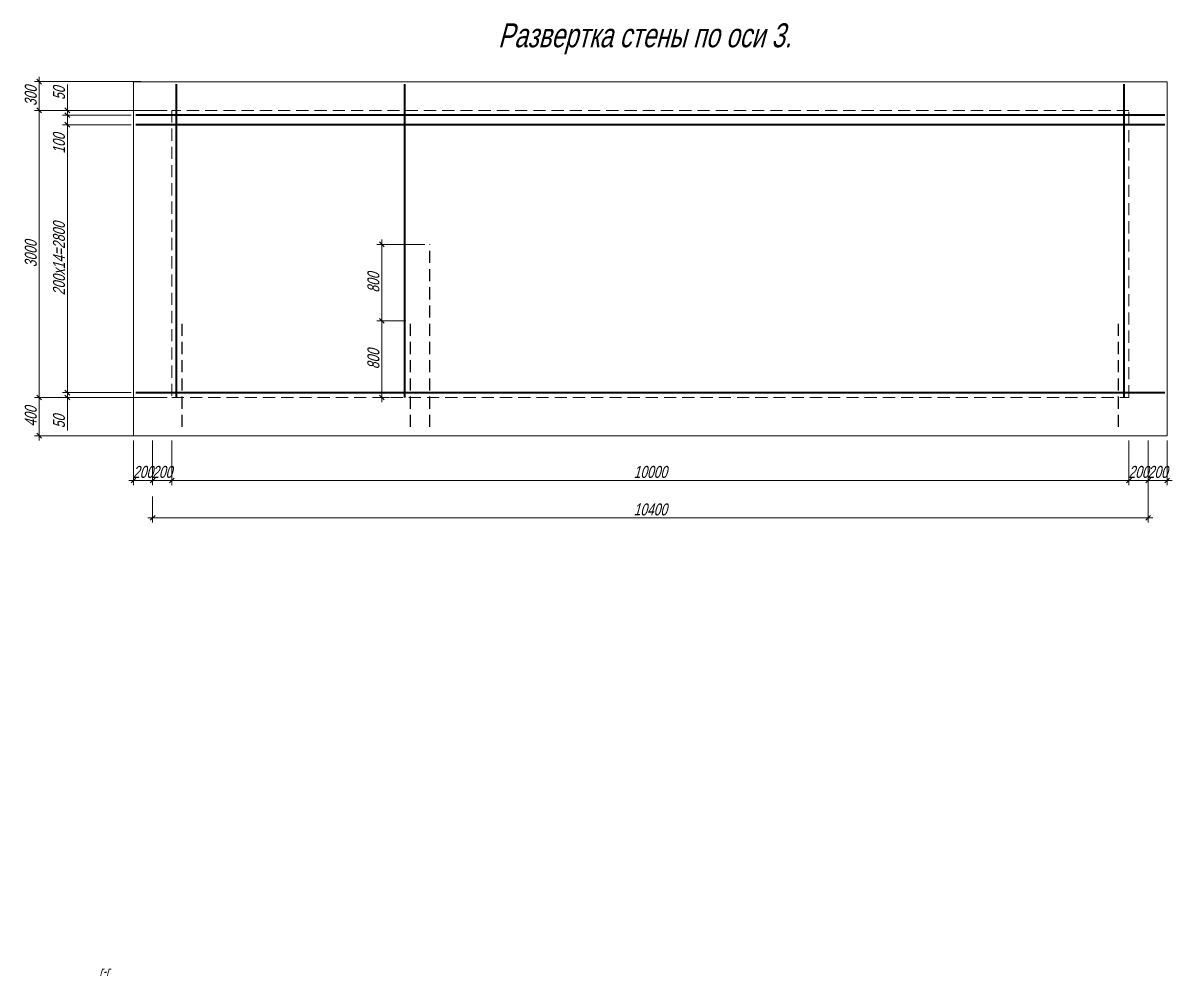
# Model space of a CAD drawing. Header units: millimetres. Extents: x 5929542 to 6152618, y 10240044 to 10382466.
# Drawn here: x 6097000 to 6109006, y 10257359 to 10267318 of the extents above; entities that cross this region are included whole.
import ezdxf

# ---------------------------------------------------------------- set-up
doc = ezdxf.new("R2010")
doc.units = ezdxf.units.MM
doc.header["$PDMODE"] = 35
doc.linetypes.add('штриховая', pattern=[19.05, 12.7, -6.35])
doc.layers.get('Defpoints').update_dxf_attribs({"color": 253})
for name, color, linetype, lineweight in [('арматура', 7, 'Continuous', 40), ('Основная', 7, 'Continuous', 30), ('Построения', 7, 'Continuous', 13), ('Размеры', 172, 'Continuous', 13), ('Текст', 134, 'Continuous', 13)]:
    doc.layers.add(name, color=color, linetype=linetype, lineweight=lineweight)
doc.styles.add('GOST 2.304', font='mipgost.ttf', dxfattribs={"width": 0.75, "oblique": 15})
doc.dimstyles.new('SPDS', dxfattribs={"dimtxt": 2.5, "dimasz": 1, "dimexe": 1, "dimexo": 1, "dimgap": 0.5, "dimtad": 1, "dimdec": 0, "dimrnd": 0.001, "dimtxsty": 'GOST 2.304', "dimblk": 'OBLIQUE', "dimcen": 2.5, "dimdle": 1, "dimclrd": 256, "dimclre": 256, "dimclrt": 256, "dimadec": 0, "dimazin": 2, "dimtfac": 0.75, "dimtdec": 0, "dimtmove": 1, "dimatfit": 3, "dimfxl": 1, "dimtolj": 1, "dimlwd": -1, "dimlwe": -1, "dimarcsym": 0})

# ---------------------------------------------------------------- blocks, each defined once
blk = doc.blocks.new('_Oblique')
at = {"color": 0, "linetype": 'ByBlock', "lineweight": -2}
blk.add_line((-0.5, -0.5), (0.5, 0.5), dxfattribs=at)
blk = doc.blocks.new('*D297')
at = {"layer": 'Defpoints', "color": 0, "ltscale": 100, "transparency": 16777216}
for p in [(6108756, 10262583), (6098355, 10262421), (6108756, 10262147)]:
    blk.add_point(p, dxfattribs=at)
at = {"layer": 'Размеры', "ltscale": 100, "transparency": 16777216}
for p, q in [((6108756, 10262533), (6108756, 10262097)), ((6098355, 10262371), (6098355, 10262097)), ((6098305, 10262147), (6108806, 10262147))]:
    blk.add_line(p, q, dxfattribs=at)
at = {"layer": 'Размеры', "ltscale": 100, "transparency": 16777216, "xscale": 50.00000000000001, "yscale": 50.00000000000001, "zscale": 50.00000000000001, "rotation": 180}
blk.add_blockref('_Oblique', (6098355, 10262147), dxfattribs=at)
at = {"layer": 'Размеры', "ltscale": 100, "transparency": 16777216, "xscale": 50.00000000000001, "yscale": 50.00000000000001, "zscale": 50.00000000000001}
blk.add_blockref('_Oblique', (6108756, 10262147), dxfattribs=at)
at = {"layer": 'Размеры', "ltscale": 100, "transparency": 16777216, "insert": (6103555, 10262234), "char_height": 125, "attachment_point": 5, "style": 'GOST 2.304'}
blk.add_mtext('\\A1;10400', dxfattribs=at)
blk = doc.blocks.new('*D567')
at = {"layer": 'Defpoints', "color": 0, "ltscale": 100, "transparency": 16777216}
for p in [(6097464, 10263455), (6098180, 10263455), (6098555, 10263405)]:
    blk.add_point(p, dxfattribs=at)
at = {"layer": 'Размеры', "ltscale": 100, "transparency": 16777216}
for p, q in [((6097464, 10263455), (6097464, 10263505)), ((6098130, 10263455), (6097414, 10263455)), ((6098505, 10263405), (6097414, 10263405)), ((6097464, 10263405), (6097464, 10263455)), ((6097464, 10263405), (6097464, 10263455)), ((6097464, 10263405), (6097464, 10263355)), ((6097464, 10263061), (6097464, 10263405))]:
    blk.add_line(p, q, dxfattribs=at)
at = {"layer": 'Размеры', "ltscale": 100, "transparency": 16777216, "xscale": 50.00000000000001, "yscale": 50.00000000000001, "zscale": 50.00000000000001}
for p, rotation in [((6097464, 10263455), 270), ((6097464, 10263405), 90)]:
    blk.add_blockref('_Oblique', p, dxfattribs=dict(at, rotation=rotation))
at = {"layer": 'Размеры', "ltscale": 100, "transparency": 16777216, "insert": (6097377, 10263153), "char_height": 125, "attachment_point": 5, "rotation": 90, "style": 'GOST 2.304'}
blk.add_mtext('\\A1;50', dxfattribs=at)
blk = doc.blocks.new('*D568')
at = {"layer": 'Defpoints', "color": 0, "ltscale": 100, "transparency": 16777216}
for p in [(6097464, 10266255), (6098180, 10266255), (6098180, 10263455)]:
    blk.add_point(p, dxfattribs=at)
at = {"layer": 'Размеры', "ltscale": 100, "transparency": 16777216}
for p, q in [((6097464, 10263405), (6097464, 10266305)), ((6098130, 10266255), (6097414, 10266255)), ((6098130, 10263455), (6097414, 10263455))]:
    blk.add_line(p, q, dxfattribs=at)
at = {"layer": 'Размеры', "ltscale": 100, "transparency": 16777216, "xscale": 50.00000000000001, "yscale": 50.00000000000001, "zscale": 50.00000000000001}
for p, rotation in [((6097464, 10266255), 90), ((6097464, 10263455), 270)]:
    blk.add_blockref('_Oblique', p, dxfattribs=dict(at, rotation=rotation))
at = {"layer": 'Размеры', "ltscale": 100, "transparency": 16777216, "insert": (6097377, 10264855), "char_height": 125, "attachment_point": 5, "rotation": 90, "style": 'GOST 2.304'}
blk.add_mtext('\\A1;200х14=2800', dxfattribs=at)
blk = doc.blocks.new('*D569')
at = {"layer": 'Defpoints', "color": 0, "ltscale": 100, "transparency": 16777216}
for p in [(6097464, 10266355), (6098180, 10266355), (6098180, 10266255)]:
    blk.add_point(p, dxfattribs=at)
at = {"layer": 'Размеры', "ltscale": 100, "transparency": 16777216}
for p, q in [((6097464, 10266205), (6097464, 10266405)), ((6098130, 10266355), (6097414, 10266355)), ((6098130, 10266255), (6097414, 10266255)), ((6097464, 10265943), (6097464, 10266255))]:
    blk.add_line(p, q, dxfattribs=at)
at = {"layer": 'Размеры', "ltscale": 100, "transparency": 16777216, "xscale": 50.00000000000001, "yscale": 50.00000000000001, "zscale": 50.00000000000001}
for p, rotation in [((6097464, 10266355), 90), ((6097464, 10266255), 270)]:
    blk.add_blockref('_Oblique', p, dxfattribs=dict(at, rotation=rotation))
at = {"layer": 'Размеры', "ltscale": 100, "transparency": 16777216, "insert": (6097377, 10266058), "char_height": 125, "attachment_point": 5, "rotation": 90, "style": 'GOST 2.304'}
blk.add_mtext('\\A1;100', dxfattribs=at)
blk = doc.blocks.new('*D570')
at = {"layer": 'Defpoints', "color": 0, "ltscale": 100, "transparency": 16777216}
for p in [(6097464, 10266405), (6098555, 10266405), (6098180, 10266355)]:
    blk.add_point(p, dxfattribs=at)
at = {"layer": 'Размеры', "ltscale": 100, "transparency": 16777216}
for p, q in [((6097464, 10266675), (6097464, 10266405)), ((6098505, 10266405), (6097414, 10266405)), ((6097464, 10266305), (6097464, 10266455)), ((6098130, 10266355), (6097414, 10266355))]:
    blk.add_line(p, q, dxfattribs=at)
at = {"layer": 'Размеры', "ltscale": 100, "transparency": 16777216, "xscale": 50.00000000000001, "yscale": 50.00000000000001, "zscale": 50.00000000000001}
for p, rotation in [((6097464, 10266405), 90), ((6097464, 10266355), 270)]:
    blk.add_blockref('_Oblique', p, dxfattribs=dict(at, rotation=rotation))
at = {"layer": 'Размеры', "ltscale": 100, "transparency": 16777216, "insert": (6097377, 10266583), "char_height": 125, "attachment_point": 5, "rotation": 90, "style": 'GOST 2.304'}
blk.add_mtext('\\A1;50', dxfattribs=at)
blk = doc.blocks.new('*D571')
at = {"layer": 'Defpoints', "color": 0, "ltscale": 100, "transparency": 16777216}
for p in [(6097170, 10263405), (6098179, 10263405), (6098283, 10263005)]:
    blk.add_point(p, dxfattribs=at)
at = {"layer": 'Размеры', "ltscale": 100, "transparency": 16777216}
for p, q in [((6098129, 10263405), (6097120, 10263405)), ((6097170, 10262955), (6097170, 10263455)), ((6098233, 10263005), (6097120, 10263005))]:
    blk.add_line(p, q, dxfattribs=at)
at = {"layer": 'Размеры', "ltscale": 100, "transparency": 16777216, "xscale": 50.00000000000001, "yscale": 50.00000000000001, "zscale": 50.00000000000001}
for p, rotation in [((6097170, 10263405), 90), ((6097170, 10263005), 270)]:
    blk.add_blockref('_Oblique', p, dxfattribs=dict(at, rotation=rotation))
at = {"layer": 'Размеры', "ltscale": 100, "transparency": 16777216, "insert": (6097082, 10263205), "char_height": 125, "attachment_point": 5, "rotation": 90, "style": 'GOST 2.304'}
blk.add_mtext('\\A1;400', dxfattribs=at)
blk = doc.blocks.new('*D565')
at = {"layer": 'Defpoints', "color": 0, "ltscale": 100, "transparency": 16777216}
for p in [(6097170, 10266405), (6098283, 10266405), (6097435, 10263405)]:
    blk.add_point(p, dxfattribs=at)
at = {"layer": 'Размеры', "ltscale": 100, "transparency": 16777216}
for p, q in [((6098233, 10266405), (6097120, 10266405)), ((6097170, 10263355), (6097170, 10266455)), ((6097385, 10263405), (6097120, 10263405))]:
    blk.add_line(p, q, dxfattribs=at)
at = {"layer": 'Размеры', "ltscale": 100, "transparency": 16777216, "xscale": 50.00000000000001, "yscale": 50.00000000000001, "zscale": 50.00000000000001}
for p, rotation in [((6097170, 10266405), 90), ((6097170, 10263405), 270)]:
    blk.add_blockref('_Oblique', p, dxfattribs=dict(at, rotation=rotation))
at = {"layer": 'Размеры', "ltscale": 100, "transparency": 16777216, "insert": (6097082, 10264905), "char_height": 125, "attachment_point": 5, "rotation": 90, "style": 'GOST 2.304'}
blk.add_mtext('\\A1;3000', dxfattribs=at)
blk = doc.blocks.new('*D566')
at = {"layer": 'Defpoints', "color": 0, "ltscale": 100, "transparency": 16777216}
for p in [(6097170, 10266705), (6098283, 10266705), (6098283, 10266405)]:
    blk.add_point(p, dxfattribs=at)
at = {"layer": 'Размеры', "ltscale": 100, "transparency": 16777216}
for p, q in [((6097170, 10266355), (6097170, 10266755)), ((6098233, 10266705), (6097120, 10266705)), ((6098233, 10266405), (6097120, 10266405))]:
    blk.add_line(p, q, dxfattribs=at)
at = {"layer": 'Размеры', "ltscale": 100, "transparency": 16777216, "xscale": 50.00000000000001, "yscale": 50.00000000000001, "zscale": 50.00000000000001}
for p, rotation in [((6097170, 10266705), 90), ((6097170, 10266405), 270)]:
    blk.add_blockref('_Oblique', p, dxfattribs=dict(at, rotation=rotation))
at = {"layer": 'Размеры', "ltscale": 100, "transparency": 16777216, "insert": (6097082, 10266555), "char_height": 125, "attachment_point": 5, "rotation": 90, "style": 'GOST 2.304'}
blk.add_mtext('\\A1;300', dxfattribs=at)
blk = doc.blocks.new('*D584')
at = {"layer": 'Defpoints', "color": 0, "ltscale": 100, "transparency": 16777216}
for p in [(6098155, 10263005), (6098355, 10263005), (6098155, 10262538)]:
    blk.add_point(p, dxfattribs=at)
at = {"layer": 'Размеры', "ltscale": 100, "transparency": 16777216}
for p, q in [((6098155, 10262955), (6098155, 10262488)), ((6098355, 10262955), (6098355, 10262488)), ((6098405, 10262538), (6098105, 10262538))]:
    blk.add_line(p, q, dxfattribs=at)
at = {"layer": 'Размеры', "ltscale": 100, "transparency": 16777216, "xscale": 50.00000000000001, "yscale": 50.00000000000001, "zscale": 50.00000000000001, "rotation": 180}
blk.add_blockref('_Oblique', (6098155, 10262538), dxfattribs=at)
at = {"layer": 'Размеры', "ltscale": 100, "transparency": 16777216, "xscale": 50.00000000000001, "yscale": 50.00000000000001, "zscale": 50.00000000000001}
blk.add_blockref('_Oblique', (6098355, 10262538), dxfattribs=at)
at = {"layer": 'Размеры', "ltscale": 100, "transparency": 16777216, "insert": (6098255, 10262626), "char_height": 125, "attachment_point": 5, "style": 'GOST 2.304'}
blk.add_mtext('\\A1;200', dxfattribs=at)
blk = doc.blocks.new('*D585')
at = {"layer": 'Defpoints', "color": 0, "ltscale": 100, "transparency": 16777216}
for p in [(6098355, 10263005), (6098555, 10263005), (6098555, 10262538)]:
    blk.add_point(p, dxfattribs=at)
at = {"layer": 'Размеры', "ltscale": 100, "transparency": 16777216}
for p, q in [((6098355, 10262955), (6098355, 10262488)), ((6098555, 10262955), (6098555, 10262488)), ((6098305, 10262538), (6098605, 10262538))]:
    blk.add_line(p, q, dxfattribs=at)
at = {"layer": 'Размеры', "ltscale": 100, "transparency": 16777216, "xscale": 50.00000000000001, "yscale": 50.00000000000001, "zscale": 50.00000000000001, "rotation": 180}
blk.add_blockref('_Oblique', (6098355, 10262538), dxfattribs=at)
at = {"layer": 'Размеры', "ltscale": 100, "transparency": 16777216, "xscale": 50.00000000000001, "yscale": 50.00000000000001, "zscale": 50.00000000000001}
blk.add_blockref('_Oblique', (6098555, 10262538), dxfattribs=at)
at = {"layer": 'Размеры', "ltscale": 100, "transparency": 16777216, "insert": (6098455, 10262626), "char_height": 125, "attachment_point": 5, "style": 'GOST 2.304'}
blk.add_mtext('\\A1;200', dxfattribs=at)
blk = doc.blocks.new('*D586')
at = {"layer": 'Defpoints', "color": 0, "ltscale": 100, "transparency": 16777216}
for p in [(6098555, 10262955), (6108556, 10263005), (6098555, 10262538)]:
    blk.add_point(p, dxfattribs=at)
at = {"layer": 'Размеры', "ltscale": 100, "transparency": 16777216}
for p, q in [((6098555, 10262905), (6098555, 10262488)), ((6108556, 10262955), (6108556, 10262488)), ((6108606, 10262538), (6098505, 10262538))]:
    blk.add_line(p, q, dxfattribs=at)
at = {"layer": 'Размеры', "ltscale": 100, "transparency": 16777216, "xscale": 50.00000000000001, "yscale": 50.00000000000001, "zscale": 50.00000000000001, "rotation": 180}
blk.add_blockref('_Oblique', (6098555, 10262538), dxfattribs=at)
at = {"layer": 'Размеры', "ltscale": 100, "transparency": 16777216, "xscale": 50.00000000000001, "yscale": 50.00000000000001, "zscale": 50.00000000000001}
blk.add_blockref('_Oblique', (6108556, 10262538), dxfattribs=at)
at = {"layer": 'Размеры', "ltscale": 100, "transparency": 16777216, "insert": (6103555, 10262626), "char_height": 125, "attachment_point": 5, "style": 'GOST 2.304'}
blk.add_mtext('\\A1;10000', dxfattribs=at)
blk = doc.blocks.new('*D587')
at = {"layer": 'Defpoints', "color": 0, "ltscale": 100, "transparency": 16777216}
for p in [(6108556, 10263005), (6108756, 10263005), (6108556, 10262538)]:
    blk.add_point(p, dxfattribs=at)
at = {"layer": 'Размеры', "ltscale": 100, "transparency": 16777216}
for p, q in [((6108556, 10262955), (6108556, 10262488)), ((6108756, 10262955), (6108756, 10262488)), ((6108806, 10262538), (6108506, 10262538))]:
    blk.add_line(p, q, dxfattribs=at)
at = {"layer": 'Размеры', "ltscale": 100, "transparency": 16777216, "xscale": 50.00000000000001, "yscale": 50.00000000000001, "zscale": 50.00000000000001, "rotation": 180}
blk.add_blockref('_Oblique', (6108556, 10262538), dxfattribs=at)
at = {"layer": 'Размеры', "ltscale": 100, "transparency": 16777216, "xscale": 50.00000000000001, "yscale": 50.00000000000001, "zscale": 50.00000000000001}
blk.add_blockref('_Oblique', (6108756, 10262538), dxfattribs=at)
at = {"layer": 'Размеры', "ltscale": 100, "transparency": 16777216, "insert": (6108656, 10262626), "char_height": 125, "attachment_point": 5, "style": 'GOST 2.304'}
blk.add_mtext('\\A1;200', dxfattribs=at)
blk = doc.blocks.new('*D588')
at = {"layer": 'Defpoints', "color": 0, "ltscale": 100, "transparency": 16777216}
for p in [(6108756, 10263005), (6108956, 10263005), (6108956, 10262538)]:
    blk.add_point(p, dxfattribs=at)
at = {"layer": 'Размеры', "ltscale": 100, "transparency": 16777216}
for p, q in [((6108756, 10262955), (6108756, 10262488)), ((6108956, 10262955), (6108956, 10262488)), ((6108706, 10262538), (6109006, 10262538))]:
    blk.add_line(p, q, dxfattribs=at)
at = {"layer": 'Размеры', "ltscale": 100, "transparency": 16777216, "xscale": 50.00000000000001, "yscale": 50.00000000000001, "zscale": 50.00000000000001, "rotation": 180}
blk.add_blockref('_Oblique', (6108756, 10262538), dxfattribs=at)
at = {"layer": 'Размеры', "ltscale": 100, "transparency": 16777216, "xscale": 50.00000000000001, "yscale": 50.00000000000001, "zscale": 50.00000000000001}
blk.add_blockref('_Oblique', (6108956, 10262538), dxfattribs=at)
at = {"layer": 'Размеры', "ltscale": 100, "transparency": 16777216, "insert": (6108856, 10262626), "char_height": 125, "attachment_point": 5, "style": 'GOST 2.304'}
blk.add_mtext('\\A1;200', dxfattribs=at)
blk = doc.blocks.new('*D710')
at = {"layer": 'Defpoints', "color": 0, "ltscale": 100, "transparency": 16777216}
for p in [(6101049, 10264205), (6100749, 10263405), (6100879, 10263405)]:
    blk.add_point(p, dxfattribs=at)
at = {"layer": 'Размеры', "ltscale": 100, "transparency": 16777216}
for p, q in [((6100749, 10264255), (6100749, 10263355)), ((6100999, 10264205), (6100699, 10264205)), ((6100829, 10263405), (6100699, 10263405))]:
    blk.add_line(p, q, dxfattribs=at)
at = {"layer": 'Размеры', "ltscale": 100, "transparency": 16777216, "xscale": 50.00000000000001, "yscale": 50.00000000000001, "zscale": 50.00000000000001}
for p, rotation in [((6100749, 10264205), 90), ((6100749, 10263405), 270)]:
    blk.add_blockref('_Oblique', p, dxfattribs=dict(at, rotation=rotation))
at = {"layer": 'Размеры', "ltscale": 100, "transparency": 16777216, "insert": (6100662, 10263805), "char_height": 125, "attachment_point": 5, "rotation": 90, "style": 'GOST 2.304'}
blk.add_mtext('\\A1;800', dxfattribs=at)
blk = doc.blocks.new('*D711')
at = {"layer": 'Defpoints', "color": 0, "ltscale": 100, "transparency": 16777216}
for p in [(6100749, 10265005), (6101249, 10265005), (6101049, 10264205)]:
    blk.add_point(p, dxfattribs=at)
at = {"layer": 'Размеры', "ltscale": 100, "transparency": 16777216}
for p, q in [((6101199, 10265005), (6100699, 10265005)), ((6100749, 10264155), (6100749, 10265055)), ((6100999, 10264205), (6100699, 10264205))]:
    blk.add_line(p, q, dxfattribs=at)
at = {"layer": 'Размеры', "ltscale": 100, "transparency": 16777216, "xscale": 50.00000000000001, "yscale": 50.00000000000001, "zscale": 50.00000000000001}
for p, rotation in [((6100749, 10265005), 90), ((6100749, 10264205), 270)]:
    blk.add_blockref('_Oblique', p, dxfattribs=dict(at, rotation=rotation))
at = {"layer": 'Размеры', "ltscale": 100, "transparency": 16777216, "insert": (6100662, 10264605), "char_height": 125, "attachment_point": 5, "rotation": 90, "style": 'GOST 2.304'}
blk.add_mtext('\\A1;800', dxfattribs=at)

msp = doc.modelspace()

# ---------------------------------------------------------------- linework, layer by layer
at = {"layer": 'арматура', "color": 1, "ltscale": 100}
for p, q in [((6098604.93167, 10263404.75114), (6098604.93167, 10266679.75114)), ((6100991.17782, 10263404.75114), (6100991.17782, 10266679.75114)), ((6108506.3389, 10263404.75114), (6108506.3389, 10266679.75114)), ((6108930.63529, 10266354.75114), (6098179.93167, 10266354.75114)), ((6108930.63529, 10266254.75114), (6098179.93167, 10266254.75114)), ((6108930.63529, 10263454.75114), (6098179.93167, 10263454.75114))]:
    msp.add_line(p, q, dxfattribs=at)
at = {"layer": 'Основная', "linetype": 'штриховая', "ltscale": 10}
for p, q in [((6101249.48435, 10263096.21742), (6101249.48435, 10265004.75114)), ((6098663.23821, 10263096.21742), (6098663.23821, 10264204.75114)), ((6101049.48382, 10263096.21742), (6101049.48382, 10264204.75114)), ((6108448.03237, 10263096.21742), (6108448.03237, 10264204.75114))]:
    msp.add_line(p, q, dxfattribs=at)
at = {"layer": 'Построения', "ltscale": 100}
for points in [[(6098154.93167, 10263404.75114), (6098154.93167, 10266704.75114)], [(6098154.93167, 10266704.75114), (6108955.63529, 10266704.75114), (6108955.63529, 10263004.75114)], [(6108955.63529, 10263004.75114), (6108955.63529, 10263004.75114), (6098154.93167, 10263004.75114), (6098154.93167, 10263404.75114)]]:
    msp.add_lwpolyline(points, dxfattribs=at)
at = {"layer": 'Построения', "linetype": 'штриховая', "ltscale": 10}
for points in [[(6098554.93167, 10266404.90429), (6098554.93167, 10263404.75114)], [(6108555.63529, 10266404.75114), (6098554.93167, 10266404.90429)], [(6108555.63529, 10263404.75114), (6108555.63529, 10266404.75114)], [(6098554.93167, 10263404.75114), (6108555.63529, 10263404.75114)]]:
    msp.add_lwpolyline(points, dxfattribs=at)

# ---------------------------------------------------------------- texts
at = {"layer": 'Текст', "ltscale": 100, "style": 'GOST 2.304', "oblique": 15, "width": 0.75}
for s, height, p in [('Развертка стены по оси 3.', 250, (6101963.98145, 10267064.52488)), ('г-г', 100, (6097799.81508, 10257358.71629))]:
    msp.add_text(s, height=height, dxfattribs=at).set_placement(p)

# ---------------------------------------------------------------- dimensions: what is measured, and where the dimension line sits
at = {"layer": 'Размеры', "ltscale": 100}
for base, p1, p2, picture, middle in [((6097169.66041, 10266704.75114), (6098283.35973, 10266404.75114), (6098283.35973, 10266704.75114), '*D566', (6097082.16041, 10266554.75114)), ((6097169.66041, 10266404.75114), (6097435.44522, 10263404.75114), (6098283.35973, 10266404.75114), '*D565', (6097082.16041, 10264904.75114)), ((6100749.3419, 10265004.75114), (6101049.48382, 10264204.75114), (6101249.48382, 10265004.75114), '*D711', (6100661.8419, 10264604.75114)), ((6100749.3419, 10263404.75114), (6101049.48382, 10264204.75114), (6100879.48553, 10263404.75114), '*D710', (6100661.8419, 10263804.75114)), ((6097169.66041, 10263404.75114), (6098283.35973, 10263004.75114), (6098179.16076, 10263404.75114), '*D571', (6097082.16041, 10263204.75114))]:
    dim = msp.add_linear_dim(base=base, p1=p1, p2=p2, angle=90, dimstyle='SPDS', override={"dimscale": 50, "dimrnd": 5}, dxfattribs=at)
    dim.commit()
    dim.dimension.update_dxf_attribs({"geometry": picture, "text_midpoint": middle})
for base, p1, p2, angle, picture, middle in [((6097464.04837, 10266404.75114), (6098179.93167, 10266354.75114), (6098554.93167, 10266404.75114), 90, '*D570', (6097493.00838, 10266583.33033)), ((6097464.04837, 10266354.75114), (6098179.93167, 10266254.75114), (6098179.93167, 10266354.75114), 90, '*D569', (6097464.04837, 10266058.33803)), ((6097464.04837, 10263454.75114), (6098554.93167, 10263404.75114), (6098179.93167, 10263454.75114), 90, '*D567', (6097483.67213, 10263153.00155)), ((6098554.92572, 10262538.0841), (6098354.92572, 10263004.57021), (6098554.92572, 10263004.57021), 180, '*D585', (6098454.92572, 10262538.0841)), ((6108955.62933, 10262538.0841), (6108755.62933, 10263004.57021), (6108955.62933, 10263004.57021), 180, '*D588', (6108855.62933, 10262538.0841))]:
    dim = msp.add_linear_dim(base=base, p1=p1, p2=p2, angle=angle, dimstyle='SPDS', override={"dimscale": 50, "dimrnd": 5}, dxfattribs=at)
    dim.commit()
    dim.dimension.update_dxf_attribs({"geometry": picture, "text_midpoint": middle, "dimtype": 160})
dim = msp.add_linear_dim(base=(6097464.04837, 10266254.75114), p1=(6098179.93167, 10263454.75114), p2=(6098179.93167, 10266254.75114), angle=90, text='200х14=2800', dimstyle='SPDS', override={"dimscale": 50, "dimrnd": 5}, dxfattribs=at)
dim.commit()
dim.dimension.update_dxf_attribs({"geometry": '*D568', "text_midpoint": (6097376.54837, 10264854.75114)})
for base, p1, p2, picture, middle in [((6098154.92572, 10262538.0841), (6098354.92572, 10263004.57021), (6098154.92572, 10263004.57021), '*D584', (6098254.92572, 10262538.0841)), ((6108555.62933, 10262538.0841), (6108755.62933, 10263004.57021), (6108555.62933, 10263004.57021), '*D587', (6108655.62933, 10262538.0841))]:
    dim = msp.add_linear_dim(base=base, p1=p1, p2=p2, dimstyle='SPDS', override={"dimscale": 50, "dimrnd": 5}, dxfattribs=at)
    dim.commit()
    dim.dimension.update_dxf_attribs({"geometry": picture, "text_midpoint": middle, "dimtype": 160})
for base, p1, p2, override, picture, middle in [((6098554.92572, 10262538.0841), (6108555.63529, 10263004.75114), (6098554.92572, 10262954.57021), {"dimscale": 50, "dimrnd": 5}, '*D586', (6103555.2805, 10262625.5841)), ((6108755.63529, 10262146.51567), (6098354.93167, 10262420.60313), (6108755.63529, 10262583.15807), {"dimscale": 50, "dimlfac": 1, "dimrnd": 5, "dimtxsty": 'GOST 2.304', "dimtolj": 1}, '*D297', (6103555.28348, 10262234.01567))]:
    dim = msp.add_linear_dim(base=base, p1=p1, p2=p2, dimstyle='SPDS', override=override, dxfattribs=at)
    dim.commit()
    dim.dimension.update_dxf_attribs({"geometry": picture, "text_midpoint": middle})

doc.saveas('drawing.dxf')
